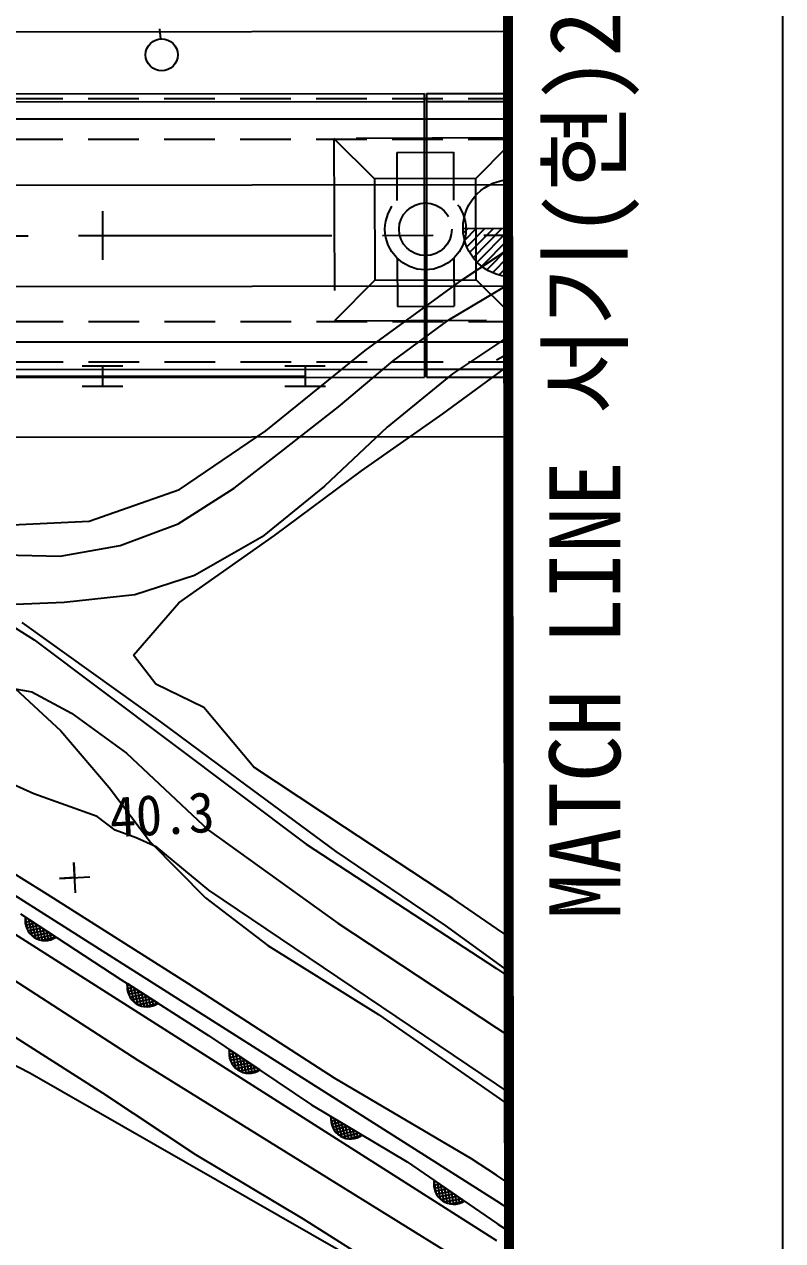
# Model space of a CAD drawing. Header units: millimetres. Extents: x 14054 to 14850, y 1103 to 1807.
# Drawn here: x 14812.5 to 14849.9, y 1433.8 to 1493.8 of the extents above; entities that cross this region are included whole.
import ezdxf
from ezdxf.enums import TextEntityAlignment as Align
from ezdxf.xclip import XClip

# ---------------------------------------------------------------- set-up
doc = ezdxf.new("R2010")
doc.units = ezdxf.units.MM
doc.header["$LTSCALE"] = 10
doc.header["$MEASUREMENT"] = 0
doc.header["$XCLIPFRAME"] = 2
for name, pattern in [('A-CENTR01', [2, 1.25, -0.25, 0.25, -0.25]), ('CENTER', [2, 1.25, -0.25, 0.25, -0.25]), ('DASHED2', [0.375, 0.25, -0.125]), ('HIDDEN', [0.375, 0.25, -0.125])]:
    doc.linetypes.add(name, pattern=pattern)
for name, color, linetype in [('TN-CABL', 4, 'Continuous'), ('TN-MACL', 6, 'A-CENTR01'), ('TZ-BASE', 253, 'Continuous'), ('TZ-CABL', 4, 'Continuous'), ('TZ-MACT', 6, 'Continuous')]:
    doc.layers.add(name, color=color, linetype=linetype)
doc.layers.add('TX-PAPR', color=2, linetype='Continuous', plot=False)
doc.styles.get("Standard").update_dxf_attribs({"font": 'GulimChe.ttf'})
doc.linetypes.add('ZIGZAG', pattern='A,0.0001,-0.2,[131,ltypeshp.shx,S=0.2,R=0,X=-0.2,Y=0],-0.4,[131,ltypeshp.shx,S=0.2,R=180,X=0.2,Y=0],-0.2', length=0.8001)

# ---------------------------------------------------------------- blocks, each defined once
blk = doc.blocks.new('JD-FJFJJ5GH')
at = {"layer": 'TZ-BASE'}
for p, q in [((602.052, 12.973, 39), (699.422, -48.996, 39)), ((682.857, 10.288, 37.429), (682.807, 10.806, 37.429)), ((611.61, 8.668, 40), (699.422, -47.032, 40)), ((620.963, 7.546), (695.863, 7.612)), ((620.963, 7.146), (695.863, 7.212)), ((695.863, 7.612), (695.875, -6.388)), ((695.963, 7.612), (699.994, 7.615)), ((695.963, 7.612), (695.975, -6.388)), ((695.963, 7.212), (699.994, 7.215)), ((599.967, 3.026), (699.998, 3.114)), ((700.001, -0.583), (699.999, 1.817)), ((680.001, -0.601), (679.999, 1.799)), ((697.776, 0.957), (702.576, 0.981)), ((697.788, 0.727), (698.017, 0.958)), ((697.853, 0.366), (698.441, 0.96)), ((697.96, 0.048), (698.865, 0.962)), ((698.101, -0.237), (699.289, 0.965)), ((698.271, -0.491), (699.714, 0.967)), ((698.468, -0.718), (700.138, 0.969)), ((698.693, -0.918), (700.178, 0.583)), ((698.944, -1.091), (700.18, 0.158)), ((697.726, -1.59, 39.802), (699.424, -0.46, 39.802)), ((699.224, -1.234), (700.182, -0.266)), ((699.424, -0.46, 39.802), (700, -0.076, 39.802)), ((699.537, -1.344), (700.184, -0.69)), ((699.89, -1.414), (700.186, -1.115)), ((692.944, -5.069, 39.802), (697.726, -1.59, 39.802)), ((599.972, -1.974), (700.002, -1.886)), ((697.066, -3.564, 37.429), (699.423, -2.153, 37.429)), ((699.423, -2.153, 37.429), (700.002, -1.807, 37.429)), ((694.324, -5.579, 37.429), (697.066, -3.564, 37.429)), ((699.423, -4.77, 38.634), (697.248, -6.223, 38.634)), ((700.004, -4.382, 38.634), (699.423, -4.77, 38.634)), ((688.041, -9.029, 39.802), (692.944, -5.069, 39.802)), ((700.005, -5.234, 38.908), (699.423, -5.546, 38.908)), ((620.975, -6.054), (695.875, -5.988)), ((678.976, -5.834), (680.976, -5.832)), ((679.976, -5.833), (679.977, -6.833)), ((688.976, -5.825), (690.976, -5.823)), ((689.976, -5.824), (689.977, -6.824)), ((691.632, -7.846, 37.429), (694.324, -5.579, 37.429)), ((695.975, -5.988), (700.006, -5.984)), ((699.423, -6.256, 37.849), (700.005, -5.833, 37.849)), ((429.944, -6.559), (689.977, -6.324)), ((620.975, -6.454), (695.875, -6.388)), ((697.248, -6.223, 38.634), (694.027, -8.849, 38.634)), ((695.975, -6.388), (700.006, -6.384)), ((696.77, -8.187, 37.849), (699.423, -6.256, 37.849)), ((678.977, -6.834), (680.977, -6.832)), ((688.977, -6.825), (690.977, -6.823)), ((688.756, -10.087, 37.429), (691.632, -7.846, 37.429)), ((692.755, -11.002, 37.849), (696.77, -8.187, 37.849)), ((694.027, -8.849, 38.634), (690.932, -11.76, 38.634)), ((683.775, -11.931, 39.802), (688.041, -9.029, 39.802)), ((686.476, -11.857, 37.429), (688.756, -10.087, 37.429)), ((688.469, -14.198, 37.849), (692.755, -11.002, 37.849)), ((679.326, -13.49, 39.802), (683.775, -11.931, 39.802)), ((683.72, -13.616, 37.429), (686.476, -11.857, 37.429)), ((690.932, -11.76, 38.634), (687.851, -14.268, 38.634)), ((674.804, -13.7, 39.802), (679.326, -13.49, 39.802)), ((680.854, -14.686, 37.429), (683.72, -13.616, 37.429)), ((683.751, -17.526, 37.849), (688.469, -14.198, 37.849)), ((687.851, -14.268, 38.634), (684.518, -16.168, 38.634)), ((677.884, -15.214, 37.429), (680.854, -14.686, 37.429)), ((675.102, -15.146, 37.429), (677.884, -15.214, 37.429)), ((684.518, -16.168, 38.634), (681.572, -17.133, 38.634)), ((681.572, -17.133, 38.634), (678.083, -17.506, 38.634)), ((678.083, -17.506, 38.634), (675.675, -17.601, 38.634)), ((681.515, -20.098, 37.849), (683.751, -17.526, 37.849)), ((674.718, -18.165, 38), (676.61, -19.342, 38)), ((682.864, -23.388, 37.502), (676.016, -18.496, 37.502)), ((648.794, -18.811, 38), (681.727, -40.086, 38)), ((676.61, -19.342, 38), (690.031, -29.432, 38)), ((682.617, -21.537, 37.849), (681.515, -20.098, 37.849)), ((684.983, -22.687, 37.849), (682.617, -21.537, 37.849)), ((675.387, -21.712, 39), (676.494, -21.907, 39)), ((675.682, -21.769, 38.634), (677.916, -23.841, 38.634)), ((676.494, -21.907, 39), (678.454, -22.97, 39)), ((687.447, -25.624, 37.849), (684.983, -22.687, 37.849)), ((678.454, -22.97, 39), (681.157, -24.944, 39)), ((686.674, -26.215, 37.502), (682.864, -23.388, 37.502)), ((677.916, -23.841, 38.634), (680.299, -26.636, 38.634)), ((681.157, -24.944, 39), (685.204, -28.745, 39)), ((691.923, -28.598, 37.849), (687.447, -25.624, 37.849)), ((691.513, -29.79, 37.502), (686.674, -26.215, 37.502)), ((677.26, -31.92, 37.539), (669.349, -26.977, 37.539)), ((676.586, -26.948, 40), (675.574, -26.491, 40)), ((679.718, -28.057, 40), (676.586, -26.948, 40)), ((680.299, -26.636, 38.634), (682.348, -29.339, 38.634)), ((680.596, -28.74, 40), (679.718, -28.057, 40)), ((681.641, -29.122, 40), (680.596, -28.74, 40)), ((685.204, -28.745, 39), (691.596, -33.332, 39)), ((697.27, -32.109, 37.849), (691.923, -28.598, 37.849)), ((682.653, -29.579, 40), (681.641, -29.122, 40)), ((682.348, -29.339, 38.634), (685.056, -32.08, 38.634)), ((685.219, -31.706, 40), (682.653, -29.579, 40)), ((690.031, -29.432, 38), (699.422, -35.573, 38)), ((696.904, -33.445, 37.502), (691.513, -29.79, 37.502)), ((678.643, -31.828, 40.277), (678.564, -30.33, 40.277)), ((678.564, -30.33, 40.277), (678.603, -31.079, 40.277)), ((677.854, -31.119, 40.277), (679.352, -31.039, 40.277)), ((678.603, -31.079, 40.277), (677.854, -31.119, 40.277)), ((699.422, -41.276, 40), (685.219, -31.706, 40)), ((684.228, -36.33, 37.539), (677.26, -31.92, 37.539)), ((685.056, -32.08, 38.634), (688.146, -34.434, 38.634)), ((699.422, -33.589, 37.849), (697.27, -32.109, 37.849)), ((675.922, -32.871, 38.963), (680.889, -36.11, 38.963)), ((676.161, -33.272, 38.963), (676.445, -33.212, 38.963)), ((676.165, -33.118, 38.963), (676.268, -33.096, 38.963)), ((676.303, -33.723, 38.963), (676.169, -33.083, 38.963)), ((676.176, -33.036, 38.963), (677.684, -34.02, 38.963)), ((676.182, -33.421, 38.963), (676.623, -33.328, 38.963)), ((676.225, -33.565, 38.963), (676.801, -33.444, 38.963)), ((676.292, -33.704, 38.963), (676.978, -33.559, 38.963)), ((676.506, -33.959, 38.963), (676.334, -33.139, 38.963)), ((676.685, -34.079, 38.963), (676.511, -33.255, 38.963)), ((676.852, -34.147, 38.963), (676.689, -33.371, 38.963)), ((677.013, -34.181, 38.963), (676.867, -33.487, 38.963)), ((677.168, -34.188, 38.963), (677.044, -33.603, 38.963)), ((691.596, -33.332, 39), (699.422, -38.492, 39)), ((699.422, -35.265, 37.502), (696.904, -33.445, 37.502)), ((700.03, -34.007, 37.849), (699.422, -33.589, 37.849)), ((676.385, -33.838, 38.963), (677.156, -33.675, 38.963)), ((676.512, -33.964, 38.963), (677.334, -33.791, 38.963)), ((676.688, -34.08, 38.963), (677.511, -33.907, 38.963)), ((676.969, -34.175, 38.963), (677.674, -34.026, 38.963)), ((677.318, -34.172, 38.963), (677.222, -33.719, 38.963)), ((677.462, -34.132, 38.963), (677.4, -33.834, 38.963)), ((677.603, -34.069, 38.963), (677.578, -33.95, 38.963)), ((688.146, -34.434, 38.634), (693.597, -37.83, 38.634)), ((700.032, -35.706, 37.502), (699.422, -35.265, 37.502)), ((699.422, -35.573, 38), (700.032, -35.972, 38)), ((680.889, -36.11, 38.963), (685.207, -38.873, 38.963)), ((681.191, -36.547, 38.963), (681.474, -36.484, 38.963)), ((681.193, -36.393, 38.963), (681.295, -36.37, 38.963)), ((681.337, -36.997, 38.963), (681.196, -36.358, 38.963)), ((681.203, -36.311, 38.963), (682.72, -37.281, 38.963)), ((681.213, -36.695, 38.963), (681.653, -36.599, 38.963)), ((681.542, -37.231, 38.963), (681.362, -36.413, 38.963)), ((681.721, -37.349, 38.963), (681.541, -36.527, 38.963)), ((691.429, -40.983, 37.539), (684.228, -36.33, 37.539)), ((681.257, -36.839, 38.963), (681.832, -36.713, 38.963)), ((681.325, -36.978, 38.963), (682.01, -36.827, 38.963)), ((681.42, -37.111, 38.963), (682.189, -36.942, 38.963)), ((681.548, -37.236, 38.963), (682.368, -37.056, 38.963)), ((681.89, -37.416, 38.963), (681.719, -36.641, 38.963)), ((681.725, -37.351, 38.963), (682.546, -37.17, 38.963)), ((682.05, -37.449, 38.963), (681.898, -36.756, 38.963)), ((682.205, -37.454, 38.963), (682.077, -36.87, 38.963)), ((682.355, -37.436, 38.963), (682.255, -36.984, 38.963)), ((682.499, -37.396, 38.963), (682.434, -37.099, 38.963)), ((682.639, -37.332, 38.963), (682.613, -37.213, 38.963)), ((682.006, -37.443, 38.963), (682.71, -37.288, 38.963)), ((671.498, -38.231, 37), (676.386, -40.706, 37)), ((679.988, -41.717, 36.754), (674.534, -38.248, 36.754)), ((693.597, -37.83, 38.634), (699.422, -41.878, 38.634)), ((685.207, -38.873, 38.963), (690.293, -42.288, 38.963)), ((699.422, -38.492, 39), (700.035, -38.895, 39)), ((686.361, -40.256, 38.963), (686.234, -39.614, 38.963)), ((686.243, -39.568, 38.963), (687.737, -40.571, 38.963)), ((681.727, -40.086, 38), (699.422, -51.056, 38)), ((686.225, -39.803, 38.963), (686.509, -39.747, 38.963)), ((686.23, -39.649, 38.963), (686.333, -39.629, 38.963)), ((686.243, -39.952, 38.963), (686.685, -39.865, 38.963)), ((686.284, -40.097, 38.963), (686.862, -39.983, 38.963)), ((686.349, -40.237, 38.963), (687.038, -40.102, 38.963)), ((686.56, -40.495, 38.963), (686.399, -39.673, 38.963)), ((686.737, -40.617, 38.963), (686.575, -39.791, 38.963)), ((686.904, -40.688, 38.963), (686.751, -39.909, 38.963)), ((687.064, -40.724, 38.963), (686.927, -40.027, 38.963)), ((687.219, -40.733, 38.963), (687.103, -40.146, 38.963)), ((676.386, -40.706, 37), (696.502, -52.224, 37)), ((686.441, -40.372, 38.963), (687.214, -40.22, 38.963)), ((686.566, -40.5, 38.963), (687.39, -40.338, 38.963)), ((686.74, -40.619, 38.963), (687.566, -40.456, 38.963)), ((687.02, -40.717, 38.963), (687.727, -40.578, 38.963)), ((687.369, -40.718, 38.963), (687.279, -40.264, 38.963)), ((687.514, -40.681, 38.963), (687.455, -40.382, 38.963)), ((687.655, -40.62, 38.963), (687.632, -40.501, 38.963)), ((698.19, -44.965, 37.539), (691.429, -40.983, 37.539)), ((700.037, -41.691, 40), (699.422, -41.276, 40)), ((684.578, -44.757, 36.754), (679.988, -41.717, 36.754)), ((699.422, -41.878, 38.634), (700.038, -42.306, 38.634)), ((690.293, -42.288, 38.963), (695.017, -45.102, 38.963)), ((691.248, -42.943, 38.963), (691.35, -42.917, 38.963)), ((691.411, -43.543, 38.963), (691.25, -42.908, 38.963)), ((691.251, -43.097, 38.963), (691.532, -43.026, 38.963)), ((691.256, -42.862, 38.963), (692.802, -43.783, 38.963)), ((691.277, -43.245, 38.963), (691.714, -43.135, 38.963)), ((691.624, -43.77, 38.963), (691.418, -42.958, 38.963)), ((691.807, -43.883, 38.963), (691.6, -43.066, 38.963)), ((691.977, -43.944, 38.963), (691.782, -43.175, 38.963)), ((691.326, -43.388, 38.963), (691.897, -43.243, 38.963)), ((691.399, -43.524, 38.963), (692.079, -43.352, 38.963)), ((691.498, -43.654, 38.963), (692.261, -43.46, 38.963)), ((691.63, -43.775, 38.963), (692.443, -43.569, 38.963)), ((691.81, -43.884, 38.963), (692.626, -43.677, 38.963)), ((692.139, -43.971, 38.963), (691.964, -43.284, 38.963)), ((692.094, -43.967, 38.963), (692.793, -43.79, 38.963)), ((692.294, -43.972, 38.963), (692.147, -43.392, 38.963)), ((692.443, -43.949, 38.963), (692.329, -43.501, 38.963)), ((692.586, -43.904, 38.963), (692.511, -43.609, 38.963)), ((692.723, -43.836, 38.963), (692.693, -43.718, 38.963)), ((689.907, -47.94, 36.754), (684.578, -44.757, 36.754)), ((699.422, -45.769, 37.539), (698.19, -44.965, 37.539)), ((695.017, -45.102, 38.963), (699.422, -48.131, 38.963)), ((696.333, -46.256, 38.963), (696.618, -46.203, 38.963)), ((696.34, -46.102, 38.963), (696.444, -46.083, 38.963)), ((696.464, -46.711, 38.963), (696.345, -46.068, 38.963)), ((696.354, -46.021, 38.963), (697.837, -47.041, 38.963)), ((696.661, -46.952, 38.963), (696.509, -46.128, 38.963)), ((700.041, -46.172, 37.539), (699.422, -45.769, 37.539)), ((696.35, -46.405, 38.963), (696.793, -46.323, 38.963)), ((696.39, -46.551, 38.963), (696.968, -46.444, 38.963)), ((696.453, -46.691, 38.963), (697.143, -46.564, 38.963)), ((696.543, -46.827, 38.963), (697.318, -46.684, 38.963)), ((696.667, -46.957, 38.963), (697.492, -46.804, 38.963)), ((696.837, -47.076, 38.963), (696.684, -46.248, 38.963)), ((697.003, -47.148, 38.963), (696.858, -46.368, 38.963)), ((697.162, -47.186, 38.963), (697.033, -46.488, 38.963)), ((697.317, -47.197, 38.963), (697.208, -46.609, 38.963)), ((697.467, -47.184, 38.963), (697.383, -46.729, 38.963)), ((696.84, -47.077, 38.963), (697.667, -46.924, 38.963)), ((697.118, -47.179, 38.963), (697.827, -47.047, 38.963)), ((697.613, -47.148, 38.963), (697.558, -46.849, 38.963)), ((697.754, -47.089, 38.963), (697.732, -46.969, 38.963)), ((699.422, -47.032, 40), (700.042, -47.426, 40)), ((695.132, -51.238, 36.754), (689.907, -47.94, 36.754)), ((699.422, -48.131, 38.963), (699.499, -48.185, 38.963)), ((699.499, -48.185, 38.963), (700.043, -48.53, 38.963))]:
    blk.add_line(p, q, dxfattribs=at)
at = {"layer": 'TZ-BASE', "ltscale": 10}
for p, q in [((440.07, 10.449), (699.948, 10.684)), ((699.948, 10.684), (699.991, 10.684)), ((449.922, -9.542), (699.947, -9.316)), ((699.947, -9.316), (700.008, -9.316))]:
    blk.add_line(p, q, dxfattribs=at)
at = {"layer": 'TZ-BASE', "linetype": 'DASHED2', "ltscale": 3}
for p, q in [((699.995, 5.427), (691.4, 5.393)), ((693.408, 3.401), (691.4, 5.393)), ((691.4, 5.393), (691.436, -3.607)), ((698.408, 3.421), (699.996, 5.022)), ((694.503, 4.705), (697.303, 4.716)), ((694.503, 4.705), (694.512, 2.333)), ((697.303, 4.716), (697.312, 2.345)), ((698.408, 3.421), (693.408, 3.401)), ((693.408, 3.401), (693.428, -1.599)), ((698.428, -1.579), (698.408, 3.421)), ((694.524, -0.523), (694.533, -2.895)), ((697.323, -0.512), (697.333, -2.883)), ((693.428, -1.599), (691.436, -3.607)), ((693.428, -1.599), (698.428, -1.579)), ((698.428, -1.579), (700.003, -3.142)), ((694.533, -2.895), (697.333, -2.883)), ((691.436, -3.607), (700.003, -3.573))]:
    blk.add_line(p, q, dxfattribs=at)
at = {"layer": 'TZ-BASE', "linetype": 'CENTER'}
blk.add_lwpolyline([(0, 0), (198.8, 0.175), (398.8, 0.352), (598.8, 0.528), (700, 0.617)], dxfattribs=at)
at = {"layer": 'TZ-BASE'}
for centre, radius in [((682.898, 9.52, 37.429), 0.791), ((700.176, 0.969), 2.4)]:
    blk.add_circle(centre, radius, dxfattribs=at)
at = {"layer": 'TZ-BASE', "linetype": 'DASHED2', "ltscale": 3}
for radius in [2, 1.3]:
    blk.add_circle((695.918, 0.911), radius, dxfattribs=at)
at = {"layer": 'TZ-BASE'}
for centre, start, end in [((677.135, -33.214, 38.963), 169.50641, 304.26668), ((682.164, -36.48, 38.963), 170.01388, 304.77415), ((687.199, -39.758, 38.963), 168.7348, 303.49507), ((692.221, -43, 38.963), 171.84018, 306.60045), ((697.308, -46.222, 38.963), 168.10236, 302.86263)]:
    blk.add_arc(centre, 0.975, start, end, dxfattribs=at)
blk.add_text('40.3', height=2, rotation=3.0398, dxfattribs=at).set_placement((680.386, -29.096, 38.228))

msp = doc.modelspace()

# ---------------------------------------------------------------- linework, layer by layer
at = {"layer": 'TN-CABL', "linetype": 'ZIGZAG', "ltscale": 0.5}
for points in [[(14778.365, 1489.189), (14836.329, 1489.189)], [(14778.375, 1478.189), (14836.339, 1478.189)]]:
    msp.add_lwpolyline(points, dxfattribs=at)
at = {"layer": 'TN-MACL', "const_width": 0.5}
msp.add_lwpolyline([(14836.268, 1558.828), (14836.4, 1408.481)], dxfattribs=at)
at = {"layer": 'TX-PAPR'}
for points in [[(14053.889, 1103.051), (14849.889, 1103.051), (14849.889, 1619.051), (14053.889, 1619.051)], [(14136.268, 1558.375), (14836.268, 1558.828), (14836.4, 1408.481), (14136.401, 1407.789)]]:
    msp.add_lwpolyline(points, close=True, dxfattribs=at)
at = {"layer": 'TZ-CABL', "linetype": 'HIDDEN'}
for points in [[(14778.112, 1490.189), (14836.329, 1490.189)], [(14778.365, 1489.189), (14836.329, 1489.189)], [(14778.112, 1488.189), (14836.329, 1488.189)], [(14778.122, 1479.189), (14836.339, 1479.189)], [(14778.375, 1478.189), (14836.339, 1478.189)], [(14778.122, 1477.189), (14836.339, 1477.189)]]:
    msp.add_lwpolyline(points, dxfattribs=at)

# ---------------------------------------------------------------- block references
at = {"layer": 'TZ-BASE'}
ref = msp.add_blockref('JD-FJFJJ5GH', (14136.335, 1482.823), dxfattribs=at)
XClip(ref).set_block_clipping_path([(-0.066596506, 75.552333856), (699.9332760443, 76.0054342471), (700.0658011148, -74.3414656525), (0.0661392381, -75.0335730194)])

# ---------------------------------------------------------------- texts
at = {"layer": 'TZ-MACT'}
msp.add_text('MATCH LINE 서기(현)283km900.00', height=3.5, rotation=89.9978, dxfattribs=at).set_placement((14840.12, 1483.409), align=Align.MIDDLE_CENTER)

doc.saveas('drawing.dxf')
